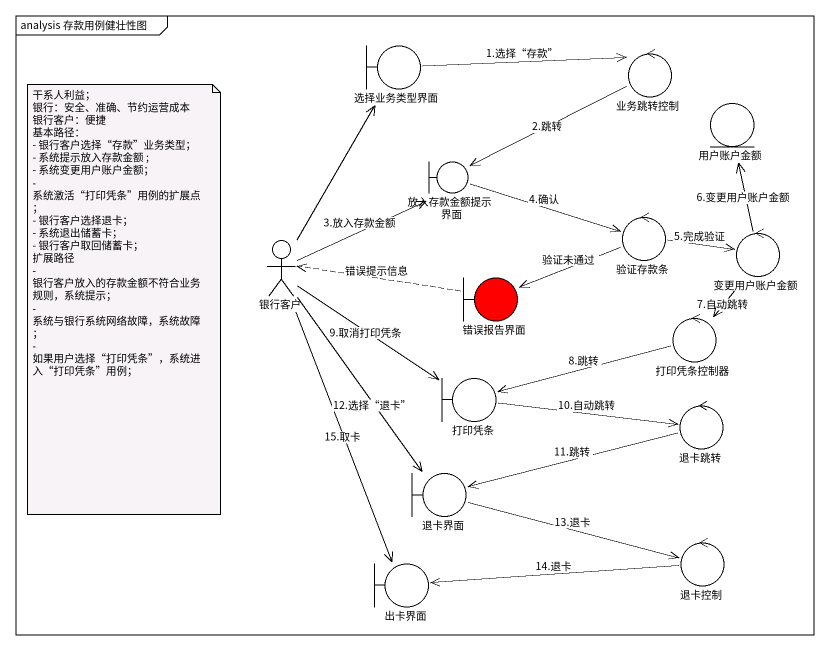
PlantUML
@startuml
mainframe analysis 存款用例健壮性图
boundary 选择业务类型界面
control 业务跳转控制
entity 用户账户金额
boundary 放入存款金额提示界面
control 验证存款条
actor 银行客户
control 变更用户账户金额
boundary 错误报告界面 #FF0000
control 打印凭条控制器
boundary 打印凭条
control 退卡跳转
boundary 退卡界面
boundary 出卡界面
control 退卡控制
选择业务类型界面 -right-> 业务跳转控制 : 1.选择“存款”
业务跳转控制 -left-> 放入存款金额提示界面 : 2.跳转
放入存款金额提示界面 -right-> 验证存款条 : 4.确认
验证存款条 -right-> 变更用户账户金额 : 5.完成验证
验证存款条 -left-> 错误报告界面 : 验证未通过
银行客户 -up-> 选择业务类型界面
银行客户 -right-> 放入存款金额提示界面 : 3.放入存款金额
银行客户 --> 打印凭条 : 9.取消打印凭条
银行客户 --> 退卡界面 : 12.选择“退卡”
银行客户 --> 出卡界面 : 15.取卡
变更用户账户金额 -up-> 用户账户金额 : 6.变更用户账户金额
变更用户账户金额 --> 打印凭条控制器 : 7.自动跳转
错误报告界面 .left.> 银行客户 : 错误提示信息
打印凭条控制器 -left-> 打印凭条 : 8.跳转
打印凭条 -right-> 退卡跳转 : 10.自动跳转
退卡跳转 -left-> 退卡界面 : 11.跳转
退卡界面 -right-> 退卡控制 : 13.退卡
退卡控制 -left-> 出卡界面 : 14.退卡
note as N1
  干系人利益；
  银行：安全、准确、节约运营成本
  银行客户：便捷
  基本路径：
  - 银行客户选择“存款”业务类型；
  - 系统提示放入存款金额 ;
  - 系统变更用户账户金额；
  - 系统激活“打印凭条”用例的扩展点；
  - 银行客户选择退卡；
  - 系统退出储蓄卡；
  - 银行客户取回储蓄卡；
  扩展路径
  - 银行客户放入的存款金额不符合业务规则，系统提示；
  - 系统与银行系统网络故障，系统故障；
  - 如果用户选择“打印凭条”，系统进入“打印凭条”用例；
end note
@enduml
